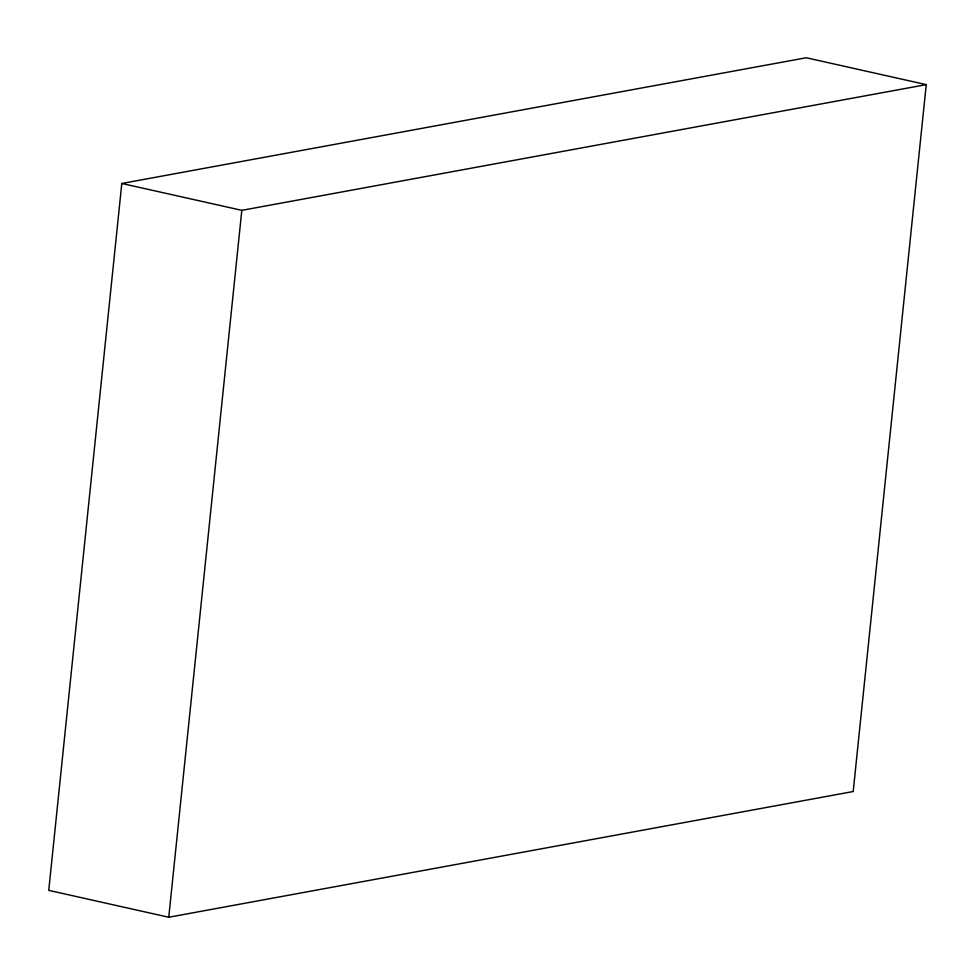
<?xml version="1.0" encoding="UTF-8"?>
<svg xmlns="http://www.w3.org/2000/svg" width="975" height="975" viewBox="0 0 975 975"><rect width="100%" height="100%" fill="white"/><g stroke="black" fill="none" stroke-linecap="round" stroke-linejoin="round"><path stroke-width="1.46" d="M121.802 183.471L48.75 890.37L168.76 917.243L853.198 791.529L926.25 84.63L806.24 57.757L121.802 183.471L241.812 210.332L926.25 84.63M168.76 917.243L241.812 210.332"/></g></svg>
